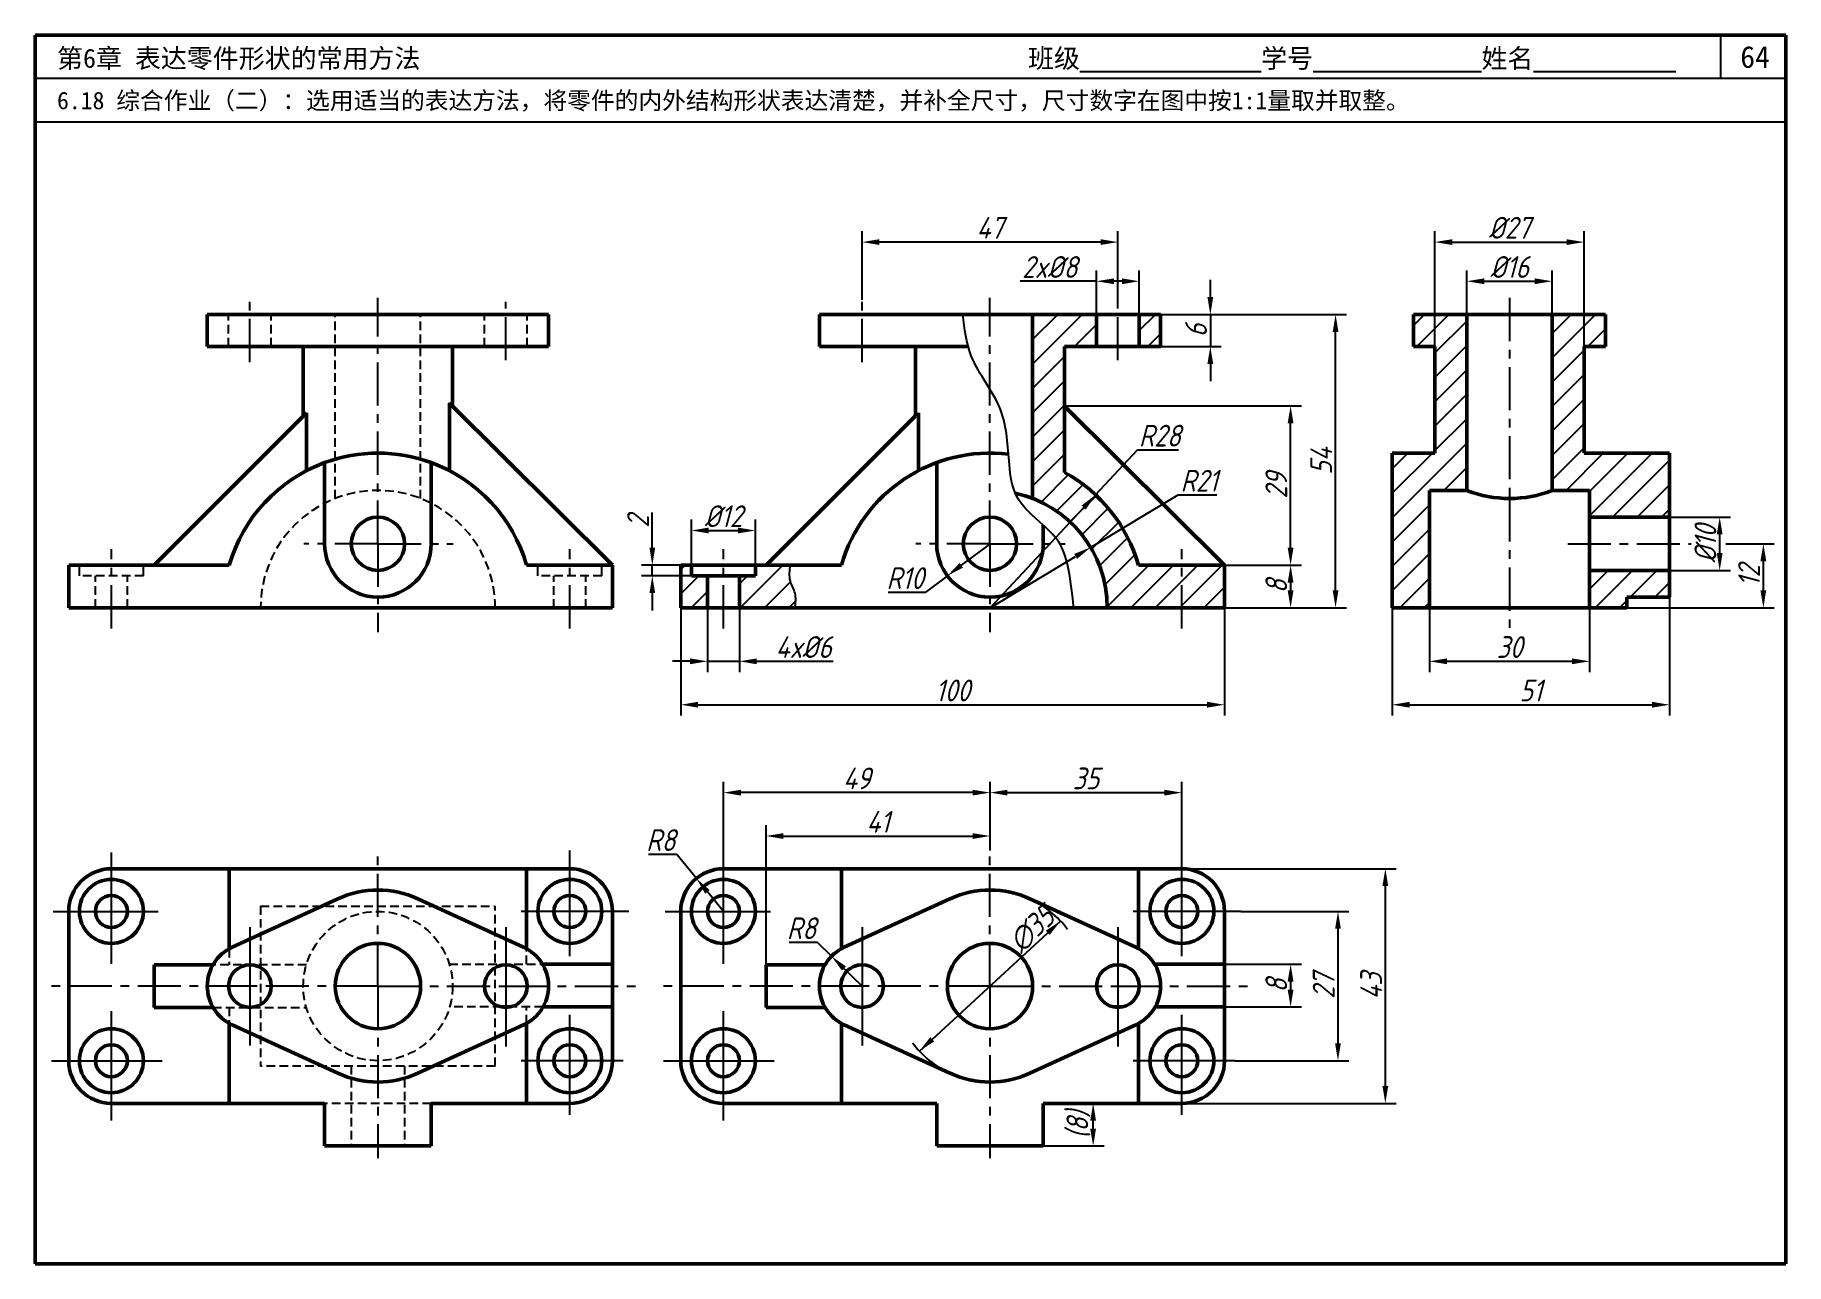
# Model space of a CAD drawing. Header units: millimetres. Extents: x 0 to 322, y 0 to 226.
import ezdxf

# ---------------------------------------------------------------- set-up
doc = ezdxf.new("R2010")
doc.units = ezdxf.units.MM
doc.header["$LTSCALE"] = 0.25
doc.linetypes.add('CENTER', pattern=[50.8, 31.75, -6.35, 6.35, -6.35])
doc.linetypes.add('HIDDEN', pattern=[9.525, 6.35, -3.175])
for name, color, linetype in [('尺寸层', 7, 'Continuous'), ('点画线层', 7, 'CENTER'), ('答案', 1, 'Continuous'), ('细实线层', 7, 'Continuous'), ('虚线层', 7, 'HIDDEN')]:
    doc.layers.add(name, color=color, linetype=linetype)
doc.layers.add('粗实线层', color=7, linetype='Continuous', lineweight=50)
doc.styles.get("Standard").update_dxf_attribs({"font": 'gbeitc.shx', "height": 4, "bigfont": 'gbcbig.shx'})
doc.styles.add('宋体', font='SimSun.ttf', dxfattribs={"height": 3.5})
doc.dimstyles.new('ISO-25', dxfattribs={"dimtxt": 4, "dimasz": 3.2, "dimexe": 2, "dimexo": 0, "dimtad": 1, "dimtoh": 1, "dimdsep": 46, "dimtxsty": 'Standard', "dimcen": 0, "dimclrd": 256, "dimclre": 256, "dimclrt": 256, "dimadec": 0, "dimazin": 0, "dimtfac": 1, "dimtmove": 0, "dimatfit": 2, "dimfxl": 0, "dimlwd": -1, "dimlwe": -1, "dimarcsym": 0})

# ---------------------------------------------------------------- blocks, each defined once
blk = doc.blocks.new('*D1')
at = {"layer": 'Defpoints', "color": 0, "transparency": 16777216}
for p in [(218.75, 55.11), (218.75, 47.27), (230.9, 47.27)]:
    blk.add_point(p, dxfattribs=at)
at = {"layer": '尺寸层', "transparency": 16777216}
for p, q in [((218.75, 55.11), (232.9, 55.11)), ((230.9, 51.91), (230.9, 50.47)), ((218.75, 47.27), (232.9, 47.27))]:
    blk.add_line(p, q, dxfattribs=at)
for points in [[(230.36, 51.91), (231.43, 51.91), (230.9, 55.11)], [(230.36, 50.47), (231.43, 50.47), (230.9, 47.27)]]:
    blk.add_solid(points, dxfattribs=at)
at = {"layer": '尺寸层', "transparency": 16777216, "insert": (228.27, 51.19), "char_height": 4, "attachment_point": 5, "rotation": 90}
blk.add_mtext('8', dxfattribs=at)
blk = doc.blocks.new('*D2')
at = {"layer": 'Defpoints', "color": 0, "transparency": 16777216}
for p in [(221.75, 64.84), (220.71, 37.38), (239.61, 37.38)]:
    blk.add_point(p, dxfattribs=at)
at = {"layer": '尺寸层', "transparency": 16777216}
for p, q in [((221.75, 64.84), (241.61, 64.84)), ((239.61, 61.64), (239.61, 40.58)), ((220.71, 37.38), (241.61, 37.38))]:
    blk.add_line(p, q, dxfattribs=at)
for points in [[(239.08, 61.64), (240.14, 61.64), (239.61, 64.84)], [(239.08, 40.58), (240.14, 40.58), (239.61, 37.38)]]:
    blk.add_solid(points, dxfattribs=at)
at = {"layer": '尺寸层', "transparency": 16777216, "insert": (236.98, 51.11), "char_height": 4, "attachment_point": 5, "rotation": 90}
blk.add_mtext('27', dxfattribs=at)
blk = doc.blocks.new('*D3')
at = {"layer": 'Defpoints', "color": 0, "transparency": 16777216}
for p in [(210.91, 72.68), (210.91, 29.54), (248.32, 29.54)]:
    blk.add_point(p, dxfattribs=at)
at = {"layer": '尺寸层', "transparency": 16777216}
for p, q in [((210.91, 72.68), (250.32, 72.68)), ((248.32, 69.48), (248.32, 32.74)), ((210.91, 29.54), (250.32, 29.54))]:
    blk.add_line(p, q, dxfattribs=at)
for points in [[(247.79, 69.48), (248.86, 69.48), (248.32, 72.68)], [(247.79, 32.74), (248.86, 32.74), (248.32, 29.54)]]:
    blk.add_solid(points, dxfattribs=at)
at = {"layer": '尺寸层', "transparency": 16777216, "insert": (245.7, 51.11), "char_height": 4, "attachment_point": 5, "rotation": 90}
blk.add_mtext('43', dxfattribs=at)
blk = doc.blocks.new('*D4')
at = {"layer": 'Defpoints', "color": 0, "transparency": 16777216}
for p in [(185.42, 29.54), (194.59, 29.54), (185.42, 21.7)]:
    blk.add_point(p, dxfattribs=at)
at = {"layer": '答案', "transparency": 16777216}
for p, q in [((185.42, 29.54), (196.59, 29.54)), ((194.59, 24.9), (194.59, 26.34)), ((185.42, 21.7), (196.59, 21.7))]:
    blk.add_line(p, q, dxfattribs=at)
for points in [[(194.05, 26.34), (195.12, 26.34), (194.59, 29.54)], [(194.05, 24.9), (195.12, 24.9), (194.59, 21.7)]]:
    blk.add_solid(points, dxfattribs=at)
at = {"layer": '答案', "transparency": 16777216, "insert": (191.88, 25.62), "char_height": 4, "attachment_point": 5, "rotation": 90}
blk.add_mtext('(8)', dxfattribs=at)
blk = doc.blocks.new('*D5')
at = {"layer": 'Defpoints', "color": 0, "transparency": 16777216}
for p in [(218.75, 128.52), (218.75, 120.68), (230.9, 120.68)]:
    blk.add_point(p, dxfattribs=at)
at = {"layer": '尺寸层', "transparency": 16777216}
for p, q in [((218.75, 128.52), (232.9, 128.52)), ((230.9, 125.32), (230.9, 123.88)), ((218.75, 120.68), (232.9, 120.68))]:
    blk.add_line(p, q, dxfattribs=at)
for points in [[(230.36, 125.32), (231.43, 125.32), (230.9, 128.52)], [(230.36, 123.88), (231.43, 123.88), (230.9, 120.68)]]:
    blk.add_solid(points, dxfattribs=at)
at = {"layer": '尺寸层', "transparency": 16777216, "insert": (228.27, 124.6), "char_height": 4, "attachment_point": 5, "rotation": 90}
blk.add_mtext('8', dxfattribs=at)
blk = doc.blocks.new('*D6')
at = {"layer": 'Defpoints', "color": 0, "transparency": 16777216}
for p in [(189.34, 157.78), (230.9, 157.78), (218.75, 128.52)]:
    blk.add_point(p, dxfattribs=at)
at = {"layer": '尺寸层', "transparency": 16777216}
for p, q in [((189.34, 157.78), (232.9, 157.78)), ((230.9, 131.72), (230.9, 154.58)), ((218.75, 128.52), (232.9, 128.52))]:
    blk.add_line(p, q, dxfattribs=at)
for points in [[(230.36, 154.58), (231.43, 154.58), (230.9, 157.78)], [(230.36, 131.72), (231.43, 131.72), (230.9, 128.52)]]:
    blk.add_solid(points, dxfattribs=at)
at = {"layer": '尺寸层', "transparency": 16777216, "insert": (228.27, 143.15), "char_height": 4, "attachment_point": 5, "rotation": 90}
blk.add_mtext('29', dxfattribs=at)
blk = doc.blocks.new('*D7')
at = {"layer": 'Defpoints', "color": 0, "transparency": 16777216}
for p in [(118.75, 120.68), (218.75, 120.68), (218.75, 102.84)]:
    blk.add_point(p, dxfattribs=at)
at = {"layer": '尺寸层', "transparency": 16777216}
for p, q in [((118.75, 120.68), (118.75, 100.84)), ((218.75, 120.68), (218.75, 100.84)), ((121.95, 102.84), (215.55, 102.84))]:
    blk.add_line(p, q, dxfattribs=at)
for points in [[(121.95, 103.38), (121.95, 102.31), (118.75, 102.84)], [(215.55, 103.38), (215.55, 102.31), (218.75, 102.84)]]:
    blk.add_solid(points, dxfattribs=at)
at = {"layer": '尺寸层', "transparency": 16777216, "insert": (168.75, 105.47), "char_height": 4, "attachment_point": 5}
blk.add_mtext('100', dxfattribs=at)
blk = doc.blocks.new('*D8')
at = {"layer": 'Defpoints', "color": 0, "transparency": 16777216}
for p in [(175.62, 78.7), (175.62, 76.02), (134.44, 55.03)]:
    blk.add_point(p, dxfattribs=at)
at = {"layer": '尺寸层', "transparency": 16777216}
for p, q in [((134.44, 55.03), (134.44, 80.7)), ((175.62, 76.02), (175.62, 80.7)), ((137.64, 78.7), (172.42, 78.7))]:
    blk.add_line(p, q, dxfattribs=at)
for points in [[(137.64, 79.23), (137.64, 78.16), (134.44, 78.7)], [(172.42, 79.23), (172.42, 78.16), (175.62, 78.7)]]:
    blk.add_solid(points, dxfattribs=at)
at = {"layer": '尺寸层', "transparency": 16777216, "insert": (155.03, 81.32), "char_height": 4, "attachment_point": 5}
blk.add_mtext('41', dxfattribs=at)
blk = doc.blocks.new('*D9')
at = {"layer": 'Defpoints', "color": 0, "transparency": 16777216}
for p in [(126.6, 86.68), (126.6, 75.68), (175.62, 76.02)]:
    blk.add_point(p, dxfattribs=at)
at = {"layer": '尺寸层', "transparency": 16777216}
for p, q in [((126.6, 75.68), (126.6, 88.68)), ((175.62, 76.02), (175.62, 88.68)), ((172.42, 86.68), (129.8, 86.68))]:
    blk.add_line(p, q, dxfattribs=at)
for points in [[(129.8, 87.21), (129.8, 86.15), (126.6, 86.68)], [(172.42, 87.21), (172.42, 86.15), (175.62, 86.68)]]:
    blk.add_solid(points, dxfattribs=at)
at = {"layer": '尺寸层', "transparency": 16777216, "insert": (151.11, 89.3), "char_height": 4, "attachment_point": 5}
blk.add_mtext('49', dxfattribs=at)
blk = doc.blocks.new('*D64')
at = {"layer": 'Defpoints', "color": 0, "transparency": 16777216}
for p in [(132.48, 134.88), (120.71, 128.52), (132.48, 128.52)]:
    blk.add_point(p, dxfattribs=at)
at = {"layer": '答案', "transparency": 16777216}
for p, q in [((120.71, 128.52), (120.71, 136.88)), ((132.48, 128.52), (132.48, 136.88)), ((123.91, 134.88), (129.28, 134.88))]:
    blk.add_line(p, q, dxfattribs=at)
for points in [[(123.91, 135.42), (123.91, 134.35), (120.71, 134.88)], [(129.28, 135.42), (129.28, 134.35), (132.48, 134.88)]]:
    blk.add_solid(points, dxfattribs=at)
at = {"layer": '答案', "transparency": 16777216, "insert": (126.6, 137.51), "char_height": 4, "attachment_point": 5}
blk.add_mtext('%%C12', dxfattribs=at)
blk = doc.blocks.new('*D65')
at = {"layer": 'Defpoints', "color": 0, "transparency": 16777216}
for p in [(113.52, 128.52), (118.75, 128.52), (120.71, 126.56)]:
    blk.add_point(p, dxfattribs=at)
at = {"layer": '答案', "transparency": 16777216}
for p, q in [((113.52, 131.72), (113.52, 138.17)), ((118.75, 128.52), (111.52, 128.52)), ((120.71, 126.56), (111.52, 126.56)), ((113.52, 126.56), (113.52, 128.52)), ((113.52, 123.36), (113.52, 120.16))]:
    blk.add_line(p, q, dxfattribs=at)
for points in [[(112.99, 131.72), (114.05, 131.72), (113.52, 128.52)], [(112.99, 123.36), (114.05, 123.36), (113.52, 126.56)]]:
    blk.add_solid(points, dxfattribs=at)
at = {"layer": '答案', "transparency": 16777216, "insert": (110.9, 136.55), "char_height": 4, "attachment_point": 5, "rotation": 90}
blk.add_mtext('2', dxfattribs=at)
blk = doc.blocks.new('*D66')
at = {"layer": 'Defpoints', "color": 0, "transparency": 16777216}
for p in [(123.66, 120.68), (129.54, 120.68), (129.54, 110.83)]:
    blk.add_point(p, dxfattribs=at)
at = {"layer": '答案', "transparency": 16777216}
for p, q in [((123.66, 120.68), (123.66, 108.83)), ((129.54, 120.68), (129.54, 108.83)), ((120.46, 110.83), (117.26, 110.83)), ((123.66, 110.83), (129.54, 110.83)), ((132.74, 110.83), (146.77, 110.83))]:
    blk.add_line(p, q, dxfattribs=at)
for points in [[(120.46, 111.36), (120.46, 110.29), (123.66, 110.83)], [(132.74, 111.36), (132.74, 110.29), (129.54, 110.83)]]:
    blk.add_solid(points, dxfattribs=at)
at = {"layer": '答案', "transparency": 16777216, "insert": (141.35, 113.45), "char_height": 4, "attachment_point": 5}
blk.add_mtext('4x%%C6', dxfattribs=at)
blk = doc.blocks.new('*D67')
at = {"layer": 'Defpoints', "color": 0, "transparency": 16777216}
for p in [(121.62, 70.9), (126.6, 64.84)]:
    blk.add_point(p, dxfattribs=at)
at = {"layer": '答案', "transparency": 16777216}
for p, q in [((118, 75.32), (112.79, 75.32)), ((121.62, 70.9), (118, 75.32)), ((126.6, 64.84), (123.65, 68.43))]:
    blk.add_line(p, q, dxfattribs=at)
blk.add_solid([(124.07, 68.76), (123.24, 68.09), (121.62, 70.9)], dxfattribs=at)
at = {"layer": '答案', "transparency": 16777216, "insert": (115.08, 77.95), "char_height": 4, "attachment_point": 5}
blk.add_mtext('R8', dxfattribs=at)
blk = doc.blocks.new('*D68')
at = {"layer": 'Defpoints', "color": 0, "transparency": 16777216}
for p in [(210.91, 86.68), (175.62, 76.02), (210.91, 76.02)]:
    blk.add_point(p, dxfattribs=at)
at = {"layer": '答案', "transparency": 16777216}
for p, q in [((175.62, 76.02), (175.62, 88.68)), ((210.91, 76.02), (210.91, 88.68)), ((178.82, 86.68), (207.71, 86.68))]:
    blk.add_line(p, q, dxfattribs=at)
for points in [[(178.82, 87.21), (178.82, 86.15), (175.62, 86.68)], [(207.71, 87.21), (207.71, 86.15), (210.91, 86.68)]]:
    blk.add_solid(points, dxfattribs=at)
at = {"layer": '答案', "transparency": 16777216, "insert": (193.26, 89.3), "char_height": 4, "attachment_point": 5}
blk.add_mtext('35', dxfattribs=at)
blk = doc.blocks.new('*D70')
at = {"layer": 'Defpoints', "color": 0, "transparency": 16777216}
for p in [(194.11, 131.77), (175.62, 120.68)]:
    blk.add_point(p, dxfattribs=at)
at = {"layer": '答案', "transparency": 16777216}
for p, q in [((194.11, 131.77), (210.2, 141.42)), ((210.2, 141.42), (217.33, 141.42)), ((175.62, 120.68), (191.37, 130.12))]:
    blk.add_line(p, q, dxfattribs=at)
blk.add_solid([(191.1, 130.58), (191.64, 129.67), (194.11, 131.77)], dxfattribs=at)
at = {"layer": '答案', "transparency": 16777216, "insert": (214.08, 144.04), "char_height": 4, "attachment_point": 5}
blk.add_mtext('R21', dxfattribs=at)
blk = doc.blocks.new('*D71')
at = {"layer": 'Defpoints', "color": 0, "transparency": 16777216}
for p in [(195.04, 141.44), (175.62, 120.68)]:
    blk.add_point(p, dxfattribs=at)
at = {"layer": '答案', "transparency": 16777216}
for p, q in [((195.04, 141.44), (202.76, 149.71)), ((202.76, 149.71), (210.31, 149.71)), ((175.62, 120.68), (192.85, 139.11))]:
    blk.add_line(p, q, dxfattribs=at)
blk.add_solid([(192.46, 139.47), (193.24, 138.74), (195.04, 141.44)], dxfattribs=at)
at = {"layer": '答案', "transparency": 16777216, "insert": (206.85, 152.33), "char_height": 4, "attachment_point": 5}
blk.add_mtext('R28', dxfattribs=at)
blk = doc.blocks.new('*D72')
at = {"layer": 'Defpoints', "color": 0, "transparency": 16777216}
for p in [(175.62, 132.44), (167.78, 126.55)]:
    blk.add_point(p, dxfattribs=at)
at = {"layer": '答案', "transparency": 16777216}
for p, q in [((175.62, 132.44), (170.34, 128.48)), ((167.78, 126.55), (163.71, 123.5)), ((163.71, 123.5), (156.92, 123.5))]:
    blk.add_line(p, q, dxfattribs=at)
blk.add_solid([(170.02, 128.9), (170.66, 128.05), (167.78, 126.55)], dxfattribs=at)
at = {"layer": '答案', "transparency": 16777216, "insert": (160, 126.12), "char_height": 4, "attachment_point": 5}
blk.add_mtext('R10', dxfattribs=at)
blk = doc.blocks.new('*D73')
at = {"layer": 'Defpoints', "color": 0, "transparency": 16777216}
for p in [(300.57, 137.35), (309.81, 137.35), (300.57, 127.54)]:
    blk.add_point(p, dxfattribs=at)
at = {"layer": '答案', "transparency": 16777216}
for p, q in [((300.57, 137.35), (311.81, 137.35)), ((309.81, 130.74), (309.81, 134.15)), ((300.57, 127.54), (311.81, 127.54))]:
    blk.add_line(p, q, dxfattribs=at)
for points in [[(309.27, 134.15), (310.34, 134.15), (309.81, 137.35)], [(309.27, 130.74), (310.34, 130.74), (309.81, 127.54)]]:
    blk.add_solid(points, dxfattribs=at)
at = {"layer": '答案', "transparency": 16777216, "insert": (307.18, 132.44), "char_height": 4, "attachment_point": 5, "rotation": 90}
blk.add_mtext('%%C10', dxfattribs=at)
blk = doc.blocks.new('*D74')
at = {"layer": 'Defpoints', "color": 0, "transparency": 16777216}
for p in [(310.94, 132.44), (317.84, 132.44), (292.73, 120.68)]:
    blk.add_point(p, dxfattribs=at)
at = {"layer": '答案', "transparency": 16777216}
for p, q in [((310.94, 132.44), (319.84, 132.44)), ((317.84, 123.88), (317.84, 129.24)), ((292.73, 120.68), (319.84, 120.68))]:
    blk.add_line(p, q, dxfattribs=at)
for points in [[(317.3, 129.24), (318.37, 129.24), (317.84, 132.44)], [(317.3, 123.88), (318.37, 123.88), (317.84, 120.68)]]:
    blk.add_solid(points, dxfattribs=at)
at = {"layer": '答案', "transparency": 16777216, "insert": (315.21, 126.56), "char_height": 4, "attachment_point": 5, "rotation": 90}
blk.add_mtext('12', dxfattribs=at)
blk = doc.blocks.new('*D75')
at = {"layer": 'Defpoints', "color": 0, "transparency": 16777216}
for p in [(203.07, 180.72), (195.22, 174.6), (203.07, 174.6)]:
    blk.add_point(p, dxfattribs=at)
at = {"layer": '答案', "transparency": 16777216}
for p, q in [((195.22, 180.72), (181.19, 180.72)), ((195.22, 174.6), (195.22, 182.72)), ((199.87, 180.72), (198.42, 180.72)), ((203.07, 174.6), (203.07, 182.72))]:
    blk.add_line(p, q, dxfattribs=at)
for points in [[(198.42, 181.25), (198.42, 180.18), (195.22, 180.72)], [(199.87, 181.25), (199.87, 180.18), (203.07, 180.72)]]:
    blk.add_solid(points, dxfattribs=at)
at = {"layer": '答案', "transparency": 16777216, "insert": (186.61, 183.34), "char_height": 4, "attachment_point": 5}
blk.add_mtext('2x%%C8', dxfattribs=at)
blk = doc.blocks.new('*D76')
at = {"layer": 'Defpoints', "color": 0, "transparency": 16777216}
for p in [(152.09, 187.92), (152.09, 177.3), (199.15, 176.95)]:
    blk.add_point(p, dxfattribs=at)
at = {"layer": '答案', "transparency": 16777216}
for p, q in [((152.09, 177.3), (152.09, 189.92)), ((195.95, 187.92), (155.29, 187.92)), ((199.15, 176.95), (199.15, 189.92))]:
    blk.add_line(p, q, dxfattribs=at)
for points in [[(155.29, 188.45), (155.29, 187.39), (152.09, 187.92)], [(195.95, 188.45), (195.95, 187.39), (199.15, 187.92)]]:
    blk.add_solid(points, dxfattribs=at)
at = {"layer": '答案', "transparency": 16777216, "insert": (175.62, 190.55), "char_height": 4, "attachment_point": 5}
blk.add_mtext('47', dxfattribs=at)
blk = doc.blocks.new('*D77')
at = {"layer": 'Defpoints', "color": 0, "transparency": 16777216}
for p in [(256.45, 120.68), (285.86, 120.68), (285.86, 110.83)]:
    blk.add_point(p, dxfattribs=at)
at = {"layer": '答案', "transparency": 16777216}
for p, q in [((256.45, 120.68), (256.45, 108.83)), ((285.86, 120.68), (285.86, 108.83)), ((259.65, 110.83), (282.66, 110.83))]:
    blk.add_line(p, q, dxfattribs=at)
for points in [[(259.65, 111.36), (259.65, 110.29), (256.45, 110.83)], [(282.66, 111.36), (282.66, 110.29), (285.86, 110.83)]]:
    blk.add_solid(points, dxfattribs=at)
at = {"layer": '答案', "transparency": 16777216, "insert": (271.16, 113.45), "char_height": 4, "attachment_point": 5}
blk.add_mtext('30', dxfattribs=at)
blk = doc.blocks.new('*D79')
at = {"layer": 'Defpoints', "color": 0, "transparency": 16777216}
for p in [(206.99, 174.6), (206.99, 168.72), (216.14, 168.72)]:
    blk.add_point(p, dxfattribs=at)
at = {"layer": '答案', "transparency": 16777216}
for p, q in [((216.14, 177.8), (216.14, 181)), ((206.99, 174.6), (218.14, 174.6)), ((216.14, 174.6), (216.14, 168.72)), ((206.99, 168.72), (218.14, 168.72)), ((216.14, 165.52), (216.14, 162.32))]:
    blk.add_line(p, q, dxfattribs=at)
for points in [[(215.6, 177.8), (216.67, 177.8), (216.14, 174.6)], [(215.6, 165.52), (216.67, 165.52), (216.14, 168.72)]]:
    blk.add_solid(points, dxfattribs=at)
at = {"layer": '答案', "transparency": 16777216, "insert": (213.51, 171.66), "char_height": 4, "attachment_point": 5, "rotation": 90}
blk.add_mtext('6', dxfattribs=at)
blk = doc.blocks.new('*D80')
at = {"layer": 'Defpoints', "color": 0, "transparency": 16777216}
for p in [(206.99, 174.6), (239.17, 174.6), (218.75, 120.68)]:
    blk.add_point(p, dxfattribs=at)
at = {"layer": '答案', "transparency": 16777216}
for p, q in [((206.99, 174.6), (241.17, 174.6)), ((239.17, 123.88), (239.17, 171.4)), ((218.75, 120.68), (241.17, 120.68))]:
    blk.add_line(p, q, dxfattribs=at)
for points in [[(238.64, 171.4), (239.7, 171.4), (239.17, 174.6)], [(238.64, 123.88), (239.7, 123.88), (239.17, 120.68)]]:
    blk.add_solid(points, dxfattribs=at)
at = {"layer": '答案', "transparency": 16777216, "insert": (236.54, 147.64), "char_height": 4, "attachment_point": 5, "rotation": 90}
blk.add_mtext('54', dxfattribs=at)
blk = doc.blocks.new('*D81')
at = {"layer": 'Defpoints', "color": 0, "transparency": 16777216}
for p in [(146.47, 56.58), (152.09, 51.11)]:
    blk.add_point(p, dxfattribs=at)
at = {"layer": '答案', "transparency": 16777216}
for p, q in [((143.87, 59.11), (138.66, 59.11)), ((146.47, 56.58), (143.87, 59.11)), ((152.09, 51.11), (148.76, 54.35))]:
    blk.add_line(p, q, dxfattribs=at)
blk.add_solid([(149.13, 54.73), (148.39, 53.97), (146.47, 56.58)], dxfattribs=at)
at = {"layer": '答案', "transparency": 16777216, "insert": (140.95, 61.74), "char_height": 4, "attachment_point": 5}
blk.add_mtext('R8', dxfattribs=at)
blk = doc.blocks.new('*D83')
at = {"layer": 'Defpoints', "color": 0, "transparency": 16777216}
for p in [(279, 180.72), (263.32, 174.6), (279, 174.6)]:
    blk.add_point(p, dxfattribs=at)
at = {"layer": '答案', "transparency": 16777216}
for p, q in [((263.32, 174.6), (263.32, 182.72)), ((266.52, 180.72), (275.8, 180.72)), ((279, 174.6), (279, 182.72))]:
    blk.add_line(p, q, dxfattribs=at)
for points in [[(266.52, 181.25), (266.52, 180.18), (263.32, 180.72)], [(275.8, 181.25), (275.8, 180.18), (279, 180.72)]]:
    blk.add_solid(points, dxfattribs=at)
at = {"layer": '答案', "transparency": 16777216, "insert": (271.16, 183.34), "char_height": 4, "attachment_point": 5}
blk.add_mtext('%%C16', dxfattribs=at)
blk = doc.blocks.new('*D84')
at = {"layer": 'Defpoints', "color": 0, "transparency": 16777216}
for p in [(284.88, 187.92), (257.43, 168.72), (284.88, 168.72)]:
    blk.add_point(p, dxfattribs=at)
at = {"layer": '答案', "transparency": 16777216}
for p, q in [((257.43, 168.72), (257.43, 189.92)), ((260.63, 187.92), (281.68, 187.92)), ((284.88, 168.72), (284.88, 189.92))]:
    blk.add_line(p, q, dxfattribs=at)
for points in [[(260.63, 188.45), (260.63, 187.39), (257.43, 187.92)], [(281.68, 188.45), (281.68, 187.39), (284.88, 187.92)]]:
    blk.add_solid(points, dxfattribs=at)
at = {"layer": '答案', "transparency": 16777216, "insert": (271.16, 190.55), "char_height": 4, "attachment_point": 5}
blk.add_mtext('%%C27', dxfattribs=at)
blk = doc.blocks.new('*D85')
at = {"layer": 'Defpoints', "color": 0, "transparency": 16777216}
for p in [(300.57, 122.64), (249.59, 120.68), (300.57, 102.84)]:
    blk.add_point(p, dxfattribs=at)
at = {"layer": '答案', "transparency": 16777216}
for p, q in [((300.57, 122.64), (300.57, 100.84)), ((249.59, 120.68), (249.59, 100.84)), ((252.79, 102.84), (297.37, 102.84))]:
    blk.add_line(p, q, dxfattribs=at)
for points in [[(252.79, 103.38), (252.79, 102.31), (249.59, 102.84)], [(297.37, 103.38), (297.37, 102.31), (300.57, 102.84)]]:
    blk.add_solid(points, dxfattribs=at)
at = {"layer": '答案', "transparency": 16777216, "insert": (275.08, 105.47), "char_height": 4, "attachment_point": 5}
blk.add_mtext('51', dxfattribs=at)

msp = doc.modelspace()

# ---------------------------------------------------------------- hatches: boundary and pattern name
at = {"layer": '细实线层'}
h = msp.add_hatch(dxfattribs=at)
h.set_pattern_fill('ANSI31', color=256)
h.paths.add_polyline_path([(206.989, 174.6), (203.068, 174.6), (203.068, 168.718), (206.989, 168.718)], flags=17)
h.paths.add_polyline_path([(195.225, 174.6), (183.46, 174.6), (183.46, 140.77, -0.3089604), (197.185, 120.678), (210.911, 120.678), (210.911, 128.522), (202.945, 128.522, 0.1994607), (189.342, 145.577), (189.342, 168.718), (195.225, 168.718)])
h.paths.add_polyline_path([(218.754, 128.522), (210.911, 128.522), (210.911, 120.678), (218.754, 120.678)])
h = msp.add_hatch(dxfattribs=at)
h.set_pattern_fill('ANSI31', color=256)
h.set_pattern_definition([(45, (-4.3848, 0), (-2.245064, 2.245064), [])])
h.paths.add_polyline_path([(263.315, 174.6), (253.511, 174.6), (253.511, 168.718), (257.433, 168.718), (257.433, 149.11), (249.59, 149.11), (249.59, 120.678), (256.453, 120.678), (256.453, 142.247), (263.315, 142.247)])
h.paths.add_polyline_path([(284.884, 168.718), (288.805, 168.718), (288.805, 174.6), (279.002, 174.6), (279.002, 142.247), (285.864, 142.247), (285.864, 137.345), (300.57, 137.345), (300.57, 149.11), (284.884, 149.11)])
h.paths.add_polyline_path([(300.57, 127.541), (285.864, 127.541), (285.864, 120.678), (292.727, 120.678), (292.727, 122.639), (300.57, 122.639)])
h = msp.add_hatch(dxfattribs=at)
h.set_pattern_fill('ANSI31', color=256)
h.paths.add_polyline_path([(123.656, 126.561), (120.715, 126.561), (120.715, 128.522), (118.754, 128.522), (118.754, 120.678), (123.656, 120.678)])
edge = h.paths.add_edge_path()
edge.add_spline(control_points=[(139.765, 120.678), (139.873, 121.584), (140.078, 123.304), (138.547, 125.687), (138.778, 127.512), (138.906, 128.522)], knot_values=[0, 0, 0, 0, 2.6557395, 5.0466531, 8.0027343, 8.0027343, 8.0027343, 8.0027343], degree=3, periodic=0)
edge.add_line((138.906, 128.522), (134.44, 128.522))
edge.add_line((134.44, 128.522), (132.479, 128.522))
edge.add_line((132.479, 128.522), (132.479, 126.561))
edge.add_line((132.479, 126.561), (129.538, 126.561))
edge.add_line((129.538, 126.561), (129.538, 120.678))
edge.add_line((129.538, 120.678), (139.765, 120.678))

# ---------------------------------------------------------------- linework, layer by layer
at = {"lineweight": 50}
for p, q in [((322, 226), (0, 226)), ((0, 226), (0, 0)), ((322, 0), (322, 226)), ((0, 0), (322, 0))]:
    msp.add_line(p, q, dxfattribs=at)
for p, q in [((310, 218), (310, 226)), ((322, 218), (0, 218)), ((322, 210), (0, 210))]:
    msp.add_line(p, q)
for points in [[(191.037, 120.678), (190.065, 127.75), (188.499, 132.393), (185.407, 135.886), (180.567, 141.125), (179.177, 146.982), (177.609, 156.978), (172.178, 166.99), (170.623, 174.6)], [(139.765, 120.678), (139.765, 123.334), (138.906, 125.565), (138.906, 128.522)]]:
    msp.add_spline(points, degree=3)
at = {"layer": '尺寸层'}
msp.add_line((162.641, 39.149), (188.592, 63.07), dxfattribs=at)
for start, end in [(36.17456, 65.37568), (216.17456, 245.37568)]:
    msp.add_arc((175.617, 51.11), 17.647, start, end, dxfattribs=at)
for points in [[(185.878, 61.293), (186.601, 60.509), (188.592, 63.07)], [(165.355, 40.926), (164.632, 41.71), (162.641, 39.149)]]:
    msp.add_solid(points, dxfattribs=at)
at = {"layer": '点画线层', "color": 0}
for p, q in [((39.529, 165.842), (39.529, 177.3)), ((63.058, 132.443), (63.058, 177.647)), ((152.087, 165.842), (152.087, 177.3)), ((175.617, 132.443), (175.617, 177.647)), ((271.158, 177.647), (271.158, 140.77)), ((86.587, 166.189), (86.587, 176.952)), ((199.146, 166.189), (199.146, 176.952)), ((271.158, 140.77), (271.158, 116.507)), ((63.058, 132.443), (49.428, 132.443)), ((63.058, 132.443), (63.058, 116.191)), ((63.058, 132.443), (76.88, 132.443)), ((175.617, 132.443), (161.987, 132.443)), ((175.617, 132.443), (175.617, 116.191)), ((175.617, 132.443), (189.438, 132.443)), ((281.854, 132.443), (304.588, 132.443)), ((14.038, 116.886), (14.038, 131.468)), ((98.352, 116.886), (98.352, 131.468)), ((126.597, 116.886), (126.597, 131.468)), ((210.911, 116.886), (210.911, 131.468)), ((63.058, 51.11), (63.058, 76.022)), ((175.617, 51.11), (175.617, 76.022)), ((39.529, 51.11), (2.865, 51.11)), ((63.058, 51.11), (39.529, 51.11)), ((63.058, 51.11), (86.587, 51.11)), ((63.058, 51.11), (63.058, 19.469)), ((86.587, 51.11), (110.586, 51.11)), ((152.087, 51.11), (115.423, 51.11)), ((175.617, 51.11), (152.087, 51.11)), ((175.617, 51.11), (199.146, 51.11)), ((175.617, 51.11), (175.617, 19.469)), ((199.146, 51.11), (223.145, 51.11))]:
    msp.add_line(p, q, dxfattribs=at)
at = {"layer": '粗实线层', "color": 0, "extrusion": (0, 1, 0)}
for p, q in [((36.261, 174.6), (31.685, 174.6)), ((31.685, 168.718), (31.685, 174.6)), ((55.705, 174.6), (36.261, 174.6)), ((70.411, 174.6), (55.705, 174.6)), ((89.855, 174.6), (70.411, 174.6)), ((94.431, 174.6), (89.855, 174.6)), ((94.431, 168.718), (94.431, 174.6)), ((206.989, 174.6), (144.244, 174.6)), ((144.244, 168.718), (144.244, 174.6)), ((183.46, 140.77), (183.46, 174.6)), ((195.225, 168.718), (195.225, 174.6)), ((203.068, 168.718), (203.068, 174.6)), ((206.989, 168.718), (206.989, 174.6)), ((288.805, 174.6), (253.511, 174.6)), ((263.315, 142.247), (263.315, 174.6)), ((279.002, 142.247), (279.002, 174.6)), ((31.685, 168.718), (36.261, 168.718)), ((36.261, 168.718), (55.705, 168.718)), ((49.333, 155.973), (49.333, 168.718)), ((55.705, 168.718), (70.411, 168.718)), ((89.855, 168.718), (70.411, 168.718)), ((76.784, 157.773), (76.784, 168.718)), ((89.855, 168.718), (94.431, 168.718)), ((144.244, 168.718), (171.611, 168.718)), ((161.891, 155.973), (161.891, 168.718)), ((189.342, 168.718), (206.989, 168.718)), ((189.342, 145.577), (189.342, 168.718)), ((202.414, 168.718), (189.342, 168.718)), ((257.433, 149.11), (257.433, 168.718)), ((284.884, 149.11), (284.884, 168.718)), ((106.195, 128.522), (76.235, 158.321)), ((76.235, 158.321), (76.235, 145.872)), ((21.882, 128.522), (49.905, 156.545)), ((49.905, 145.884), (49.905, 156.545)), ((134.44, 128.522), (161.891, 155.973)), ((162.463, 145.884), (162.463, 156.545)), ((218.754, 128.522), (189.342, 157.776)), ((53.254, 132.443), (53.254, 147.366)), ((72.862, 147.366), (72.862, 132.443)), ((165.813, 132.443), (165.813, 147.366)), ((185.421, 135.874), (185.421, 132.443)), ((6.195, 128.522), (6.195, 120.678)), ((14.038, 128.522), (6.195, 128.522)), ((35.73, 128.522), (14.038, 128.522)), ((98.352, 128.522), (90.386, 128.522)), ((106.195, 128.522), (98.352, 128.522)), ((106.195, 120.678), (106.195, 128.522)), ((118.754, 128.522), (118.754, 120.678)), ((134.44, 128.522), (118.754, 128.522)), ((120.715, 126.561), (120.715, 128.522)), ((132.479, 126.561), (120.715, 126.561)), ((123.656, 120.678), (123.656, 126.561)), ((129.538, 120.678), (129.538, 126.561)), ((132.479, 126.561), (132.479, 128.522)), ((148.289, 128.522), (134.44, 128.522)), ((218.754, 128.522), (202.945, 128.522)), ((218.754, 120.678), (218.754, 128.522)), ((218.754, 120.678), (218.754, 128.522)), ((6.195, 120.678), (14.038, 120.678)), ((98.352, 120.678), (14.038, 120.678)), ((98.352, 120.678), (106.195, 120.678)), ((218.754, 120.678), (118.754, 120.678)), ((14.038, 72.678), (35.73, 72.678)), ((35.73, 72.678), (35.73, 57.972)), ((35.73, 72.678), (90.386, 72.678)), ((90.386, 57.972), (90.386, 72.678)), ((90.386, 72.678), (98.352, 72.678)), ((126.597, 72.678), (148.289, 72.678)), ((148.289, 72.678), (148.289, 57.972)), ((148.289, 72.678), (202.945, 72.678)), ((202.945, 57.972), (202.945, 72.678)), ((202.945, 72.678), (210.911, 72.678)), ((6.195, 37.384), (6.195, 64.835)), ((36.261, 58.24), (55.705, 67.152)), ((70.411, 67.152), (89.855, 58.24)), ((106.195, 64.835), (106.195, 37.384)), ((118.754, 37.384), (118.754, 64.835)), ((148.819, 58.24), (168.264, 67.152)), ((182.97, 67.152), (202.414, 58.24)), ((218.754, 64.835), (218.754, 37.384)), ((32.736, 55.031), (21.882, 55.031)), ((21.882, 55.031), (21.882, 47.188)), ((93.332, 55.113), (106.195, 55.113)), ((145.295, 55.031), (134.44, 55.031)), ((134.44, 55.031), (134.44, 47.188)), ((205.891, 55.113), (218.754, 55.113)), ((21.882, 47.188), (32.736, 47.188)), ((87.382, 47.269), (85.793, 47.269)), ((106.195, 47.269), (93.426, 47.269)), ((134.44, 47.188), (145.295, 47.188)), ((199.94, 47.269), (198.352, 47.269)), ((218.754, 47.269), (205.985, 47.269)), ((35.73, 44.248), (35.73, 29.541)), ((55.705, 35.068), (36.261, 43.98)), ((89.855, 43.98), (70.411, 35.068)), ((90.386, 29.541), (90.386, 44.248)), ((148.289, 44.248), (148.289, 29.541)), ((168.264, 35.068), (148.819, 43.98)), ((202.414, 43.98), (182.97, 35.068)), ((202.945, 29.541), (202.945, 44.248)), ((35.73, 29.541), (14.038, 29.541)), ((53.254, 29.541), (35.73, 29.541)), ((53.254, 29.541), (53.254, 21.698)), ((90.386, 29.541), (72.862, 29.541)), ((72.862, 29.541), (72.862, 21.698)), ((98.352, 29.541), (90.386, 29.541)), ((148.289, 29.541), (126.597, 29.541)), ((165.813, 29.541), (148.289, 29.541)), ((165.813, 29.541), (165.813, 21.698)), ((202.945, 29.541), (185.421, 29.541)), ((185.421, 29.541), (185.421, 21.698)), ((210.911, 29.541), (202.945, 29.541)), ((53.254, 21.698), (72.862, 21.698)), ((165.813, 21.698), (185.421, 21.698))]:
    msp.add_line(p, q, dxfattribs=at)
at = {"layer": '粗实线层'}
for p, q in [((253.511, 168.718), (253.511, 174.6)), ((288.805, 168.718), (288.805, 174.6)), ((257.433, 168.718), (253.511, 168.718)), ((284.884, 168.718), (288.805, 168.718)), ((249.59, 149.11), (257.433, 149.11)), ((284.884, 149.11), (300.57, 149.11)), ((256.453, 142.247), (263.315, 142.247)), ((279.002, 142.247), (285.864, 142.247)), ((285.864, 137.345), (300.57, 137.345)), ((285.864, 127.541), (300.57, 127.541)), ((292.727, 120.678), (249.59, 120.678))]:
    msp.add_line(p, q, dxfattribs=at)
at = {"layer": '粗实线层', "color": 0}
for p, q in [((249.59, 149.11), (249.59, 120.678)), ((300.57, 149.11), (300.57, 122.639)), ((256.453, 142.247), (256.453, 120.678)), ((285.864, 142.247), (285.864, 120.678)), ((292.727, 122.639), (292.727, 120.678)), ((292.727, 122.639), (300.57, 122.639))]:
    msp.add_line(p, q, dxfattribs=at)
for centre, radius in [((63.058, 132.443), 4.902), ((175.617, 132.443), 4.902), ((14.038, 64.835), 5.882), ((14.038, 64.835), 2.941), ((98.352, 64.835), 5.882), ((98.352, 64.835), 2.941), ((126.597, 64.835), 5.882), ((126.597, 64.835), 2.941), ((210.911, 64.835), 5.882), ((210.911, 64.835), 2.941), ((63.058, 51.11), 7.843), ((175.617, 51.11), 7.843), ((39.529, 51.11), 3.922), ((86.587, 51.11), 3.922), ((152.087, 51.11), 3.922), ((199.146, 51.11), 3.922), ((14.038, 37.384), 5.882), ((98.352, 37.384), 5.882), ((126.597, 37.384), 5.882), ((210.911, 37.384), 5.882), ((14.038, 37.384), 2.941), ((98.352, 37.384), 2.941), ((126.597, 37.384), 2.941), ((210.911, 37.384), 2.941)]:
    msp.add_circle(centre, radius, dxfattribs=at)
for centre, radius, start, end in [((63.058, 120.678), 28.431, 69.82873, 110.17127), ((175.617, 120.678), 28.431, 83.13783, 163.98661), ((63.058, 120.678), 28.431, 110.17127, 163.98661), ((63.058, 120.678), 28.431, 16.01339, 69.82873), ((175.617, 120.678), 28.431, 16.01339, 61.13427), ((175.617, 120.678), 21.569, 0, 77.5267), ((63.058, 132.443), 9.804, 180, 0), ((175.617, 132.443), 9.804, 180, 0), ((14.038, 64.835), 7.843, 90, 180), ((98.352, 64.835), 7.843, 0, 90), ((126.597, 64.835), 7.843, 90, 180), ((210.911, 64.835), 7.843, 0, 90), ((63.058, 51.11), 17.647, 65.37568, 114.62432), ((175.617, 51.11), 17.647, 65.37568, 114.62432), ((39.529, 51.11), 7.843, 114.62432, 245.37568), ((86.587, 51.11), 7.843, 294.62432, 65.37568), ((152.087, 51.11), 7.843, 114.62432, 245.37568), ((199.146, 51.11), 7.843, 294.62432, 65.37568), ((14.038, 37.384), 7.843, 180, 270), ((98.352, 37.384), 7.843, 270, 0), ((126.597, 37.384), 7.843, 180, 270), ((210.911, 37.384), 7.843, 270, 0), ((63.058, 51.11), 17.647, 245.37568, 294.62432), ((175.617, 51.11), 17.647, 245.37568, 294.62432)]:
    msp.add_arc(centre, radius, start, end, dxfattribs=at)
at = {"layer": '粗实线层'}
msp.add_arc((271.158, 162.339), 21.569, 248.67631, 291.32369, dxfattribs=at)
at = {"layer": '细实线层', "color": 0, "extrusion": (0, 1, 0)}
msp.add_line((276.158, 120.678), (266.158, 120.678), dxfattribs=at)
at = {"layer": '细实线层', "color": 0}
for p, q in [((14.038, 55.19), (14.038, 75.675)), ((98.352, 56.579), (98.352, 76.022)), ((126.597, 55.19), (126.597, 75.675)), ((210.911, 56.579), (210.911, 76.022)), ((3.354, 64.835), (22.672, 64.835)), ((109.196, 64.835), (89.389, 64.835)), ((115.912, 64.835), (135.23, 64.835)), ((221.755, 64.835), (201.948, 64.835)), ((39.529, 61.946), (39.529, 40.179)), ((86.587, 61.946), (86.587, 39.965)), ((152.087, 61.946), (152.087, 40.179)), ((199.146, 61.946), (199.146, 39.965)), ((14.038, 26.372), (14.038, 46.51)), ((98.352, 27.414), (98.352, 45.815)), ((126.597, 26.372), (126.597, 46.51)), ((210.911, 27.414), (210.911, 45.815)), ((3.033, 37.384), (23.367, 37.384)), ((108.154, 37.384), (89.389, 37.384)), ((115.592, 37.384), (135.925, 37.384)), ((220.712, 37.384), (201.948, 37.384))]:
    msp.add_line(p, q, dxfattribs=at)
at = {"layer": '虚线层', "color": 0, "extrusion": (0, 1, 0)}
for p, q in [((35.607, 168.718), (35.607, 174.6)), ((43.45, 168.718), (43.45, 174.6)), ((55.215, 140.77), (55.215, 174.6)), ((70.901, 140.77), (70.901, 174.6)), ((82.666, 168.718), (82.666, 174.6)), ((90.509, 168.718), (90.509, 174.6)), ((76.187, 145.897), (76.187, 158.37)), ((76.187, 158.37), (76.235, 158.321)), ((8.156, 126.561), (8.156, 128.522)), ((19.921, 126.561), (8.156, 126.561)), ((11.097, 120.678), (11.097, 126.561)), ((16.98, 120.678), (16.98, 126.561)), ((19.921, 126.561), (19.921, 128.522)), ((92.47, 126.561), (92.47, 128.522)), ((104.235, 126.561), (92.47, 126.561)), ((95.411, 120.678), (95.411, 126.561)), ((101.293, 120.678), (101.293, 126.561)), ((104.235, 126.561), (104.235, 128.522)), ((41.489, 65.816), (41.489, 36.404)), ((41.489, 65.816), (84.627, 65.816)), ((84.627, 36.404), (84.627, 65.816)), ((35.73, 57.972), (35.73, 55.031)), ((90.386, 55.113), (90.386, 57.972)), ((49.905, 55.031), (32.736, 55.031)), ((76.187, 55.113), (93.332, 55.113)), ((32.736, 47.188), (49.905, 47.188)), ((35.73, 47.188), (35.73, 44.248)), ((85.793, 47.269), (76.235, 47.269)), ((93.426, 47.269), (87.382, 47.269)), ((90.386, 44.248), (90.386, 47.269)), ((84.627, 36.404), (41.489, 36.404)), ((58.156, 36.404), (58.156, 21.698)), ((67.96, 36.404), (67.96, 21.698)), ((72.862, 29.541), (53.254, 29.541))]:
    msp.add_line(p, q, dxfattribs=at)
at = {"layer": '虚线层', "color": 0}
msp.add_circle((63.058, 51.11), 13.725, dxfattribs=at)
msp.add_arc((63.058, 120.678), 21.569, 0, 180, dxfattribs=at)

# ---------------------------------------------------------------- texts
at = {"style": '宋体'}
for s, height, p in [('第6章 表达零件形状的常用方法', 3.5, (4.054, 219.963)), ('班级%%U              %%U学号%%U             %%U姓名%%U           ', 3.5, (182.613, 219.963)), ('64', 4, (313.595, 219.963)), ('6.18 综合作业（二）：选用适当的表达方法，将零件的内外结构形状表达清楚，并补全尺寸，尺寸数字在图中按1:1量取并取整。', 3.2, (4.054, 212.356))]:
    msp.add_text(s, height=height, dxfattribs=at).set_placement(p)
at = {"layer": '尺寸层'}
msp.add_text('∅35', height=4, rotation=42.66809, dxfattribs=at).set_placement((181.233, 57.137))

# ---------------------------------------------------------------- dimensions: what is measured, and where the dimension line sits
for base, p1, p2, text, picture, middle in [((230.895, 157.776), (218.754, 128.522), (189.342, 157.776), '29', '*D6', (228.27, 143.149)), ((230.895, 120.678), (218.754, 128.522), (218.754, 120.678), '8', '*D5', (228.27, 124.6)), ((248.324, 29.541), (210.911, 72.678), (210.911, 29.541), '43', '*D3', (245.699, 51.11)), ((239.61, 37.384), (221.755, 64.835), (220.712, 37.384), '27', '*D2', (236.985, 51.11)), ((230.895, 47.269), (218.754, 55.113), (218.754, 47.269), '8', '*D1', (228.27, 51.191))]:
    dim = msp.add_linear_dim(base=base, p1=p1, p2=p2, angle=90, text=text, dimstyle='ISO-25', dxfattribs=at)
    dim.commit()
    dim.dimension.update_dxf_attribs({"geometry": picture, "text_midpoint": middle})
dim = msp.add_linear_dim(base=(218.754, 102.844), p1=(118.754, 120.678), p2=(218.754, 120.678), dimstyle='ISO-25', dxfattribs=at)
dim.commit()
dim.dimension.update_dxf_attribs({"geometry": '*D7', "text_midpoint": (168.754, 105.469)})
for base, p1, p2, text, picture, middle in [((126.597, 86.679), (175.617, 76.022), (126.597, 75.675), '49', '*D9', (151.107, 89.304)), ((175.617, 78.697), (134.44, 55.031), (175.617, 76.022), '41', '*D8', (155.029, 81.322))]:
    dim = msp.add_linear_dim(base=base, p1=p1, p2=p2, text=text, dimstyle='ISO-25', dxfattribs=at)
    dim.commit()
    dim.dimension.update_dxf_attribs({"geometry": picture, "text_midpoint": middle})
at = {"layer": '答案'}
for base, p1, p2, text, picture, middle in [((152.087, 187.921), (199.146, 176.952), (152.087, 177.3), '47', '*D76', (175.617, 190.546)), ((284.884, 187.921), (257.433, 168.718), (284.884, 168.718), '%%C27', '*D84', (271.158, 190.546)), ((279.002, 180.716), (263.315, 174.6), (279.002, 174.6), '%%C16', '*D83', (271.158, 183.341)), ((132.479, 134.883), (120.715, 128.522), (132.479, 128.522), '%%C12', '*D64', (126.597, 137.508)), ((300.57, 102.844), (249.59, 120.678), (300.57, 122.639), '51', '*D85', (275.08, 105.469)), ((129.538, 110.828), (123.656, 120.678), (129.538, 120.678), '4x%%C6', '*D66', (141.355, 113.453)), ((285.864, 110.828), (256.453, 120.678), (285.864, 120.678), '30', '*D77', (271.158, 113.453)), ((210.911, 86.679), (175.617, 76.022), (210.911, 76.022), '35', '*D68', (193.264, 89.304))]:
    dim = msp.add_linear_dim(base=base, p1=p1, p2=p2, text=text, dimstyle='ISO-25', dxfattribs=at)
    dim.commit()
    dim.dimension.update_dxf_attribs({"geometry": picture, "text_midpoint": middle})
dim = msp.add_linear_dim(base=(203.068, 180.716), p1=(195.225, 174.6), p2=(203.068, 174.6), text='2x%%C8', dimstyle='ISO-25', dxfattribs=at)
dim.commit()
dim.dimension.update_dxf_attribs({"geometry": '*D75', "text_midpoint": (186.608, 180.716), "dimtype": 160})
dim = msp.add_linear_dim(base=(216.136, 168.718), p1=(206.989, 174.6), p2=(206.989, 168.718), angle=90, text='6', dimstyle='ISO-25', dxfattribs=at)
dim.commit()
dim.dimension.update_dxf_attribs({"geometry": '*D79', "text_midpoint": (216.136, 171.659), "dimtype": 160})
for base, p1, p2, text, picture, middle in [((239.169, 174.6), (218.754, 120.678), (206.989, 174.6), '54', '*D80', (236.544, 147.639)), ((309.807, 137.345), (300.57, 127.541), (300.57, 137.345), '%%C10', '*D73', (307.182, 132.443)), ((317.837, 132.443), (292.727, 120.678), (310.942, 132.443), '12', '*D74', (315.212, 126.561)), ((194.586, 29.541), (185.421, 21.698), (185.421, 29.541), '(8)', '*D4', (191.878, 25.62))]:
    dim = msp.add_linear_dim(base=base, p1=p1, p2=p2, angle=90, text=text, dimstyle='ISO-25', dxfattribs=at)
    dim.commit()
    dim.dimension.update_dxf_attribs({"geometry": picture, "text_midpoint": middle})
for center, mpoint, text, picture, middle in [((175.617, 120.678), (195.037, 141.444), 'R28', '*D71', (206.848, 149.708)), ((175.617, 120.678), (194.115, 131.771), 'R21', '*D70', (214.076, 141.416)), ((175.617, 132.443), (167.779, 126.553), 'R10', '*D72', (160.003, 123.496)), ((126.597, 64.835), (121.623, 70.9), 'R8', '*D67', (115.079, 75.323)), ((152.087, 51.11), (146.467, 56.58), 'R8', '*D81', (140.95, 59.112))]:
    dim = msp.add_radius_dim(center=center, mpoint=mpoint, text=text, dimstyle='ISO-25', dxfattribs=at)
    dim.commit()
    dim.dimension.update_dxf_attribs({"geometry": picture, "text_midpoint": middle, "dimtype": 164})
dim = msp.add_linear_dim(base=(113.521, 128.522), p1=(120.715, 126.561), p2=(118.754, 128.522), angle=90, text='2', dimstyle='ISO-25', override={"dimtoh": 0}, dxfattribs=at)
dim.commit()
dim.dimension.update_dxf_attribs({"geometry": '*D65', "text_midpoint": (110.896, 136.547)})

doc.saveas('drawing.dxf')
